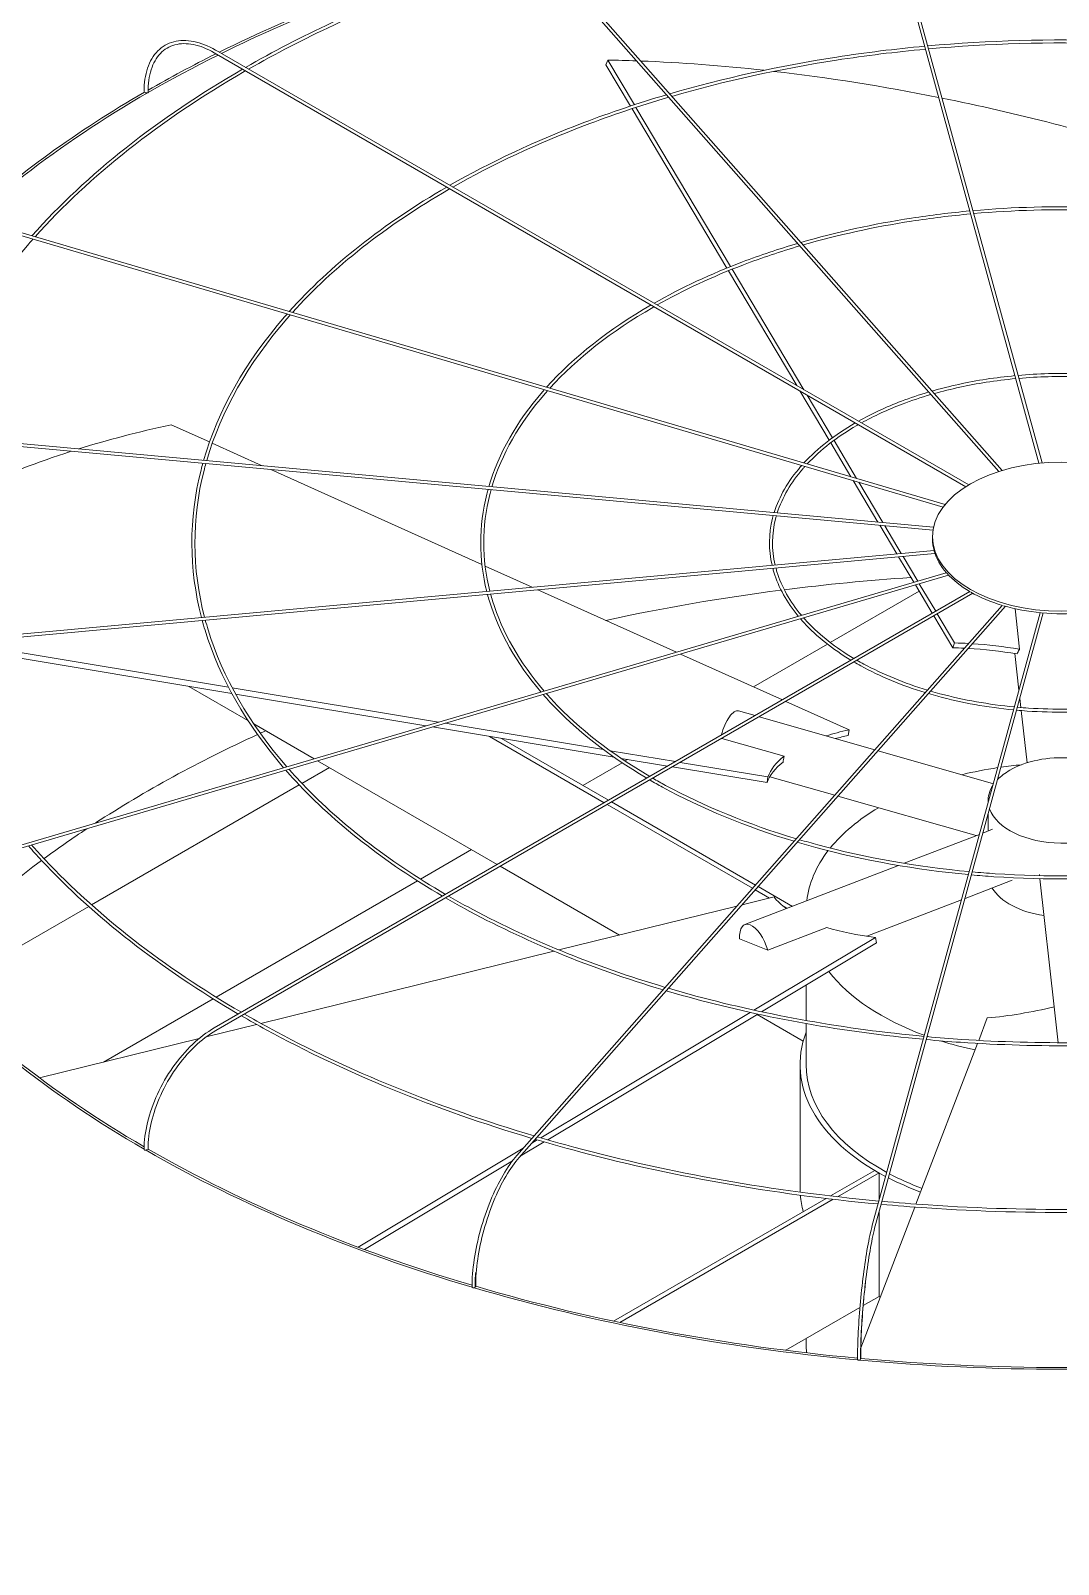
# Model space of a CAD drawing. Header units: millimetres. Extents: x -312439 to 477422, y -331570 to 212570.
# Drawn here: x 400466.3 to 400674.2, y 92101 to 92411.2 of the extents above; entities that cross this region are included whole.
import ezdxf

# ---------------------------------------------------------------- set-up
doc = ezdxf.new("R2010")
doc.units = ezdxf.units.MM

msp = doc.modelspace()

# ---------------------------------------------------------------- linework, layer by layer
at = {"color": 0, "linetype": 'Continuous', "lineweight": 0, "extrusion": (8.40036e-17, 0.816497, 0.57735)}
for p, q in [((400636.661, 92446.177), (400670.254, 92323.722)), ((400637.252, 92446.339), (400670.873, 92323.782)), ((400564.653, 92432.535), (400662.153, 92322.057)), ((400565.113, 92432.94), (400662.794, 92322.256)), ((400656.044, 92319.345), (400503.727, 92407.286)), ((400655.453, 92318.979), (400503.42, 92406.755)), ((400582.653, 92404.312), (400583.023, 92405.279)), ((400587.616, 92395.972), (400582.653, 92404.312)), ((400583.023, 92405.279), (400588.407, 92396.231)), ((400607.116, 92363.197), (400587.936, 92395.433)), ((400588.728, 92395.692), (400607.879, 92363.505)), ((400458.943, 92371.33), (400650.874, 92314.868)), ((400459.116, 92371.917), (400651.283, 92315.386)), ((400621.258, 92339.429), (400607.433, 92362.665)), ((400608.196, 92362.973), (400622.699, 92338.597)), ((400627.824, 92328.394), (400621.899, 92338.351)), ((400623.34, 92337.52), (400628.479, 92328.883)), ((400435.584, 92329.707), (400648.824, 92310.207)), ((400435.639, 92330.317), (400648.938, 92310.812)), ((400502.464, 92328.032), (400494.706, 92331.523)), ((400513.132, 92323.23), (400503.024, 92327.779)), ((400632.228, 92320.992), (400628.139, 92327.864)), ((400628.793, 92328.354), (400633.374, 92320.655)), ((400557.561, 92303.234), (400514.846, 92322.459)), ((400637.672, 92311.842), (400632.689, 92320.218)), ((400633.835, 92319.881), (400638.672, 92311.751)), ((400641.509, 92305.394), (400638.059, 92311.192)), ((400639.059, 92311.1), (400642.406, 92305.476)), ((400648.722, 92308.373), (400648.722, 92308.873)), ((400649.025, 92306.081), (400435.584, 92286.563)), ((400435.639, 92285.953), (400649.206, 92305.483)), ((400644.925, 92299.652), (400641.856, 92304.811)), ((400642.753, 92304.893), (400645.73, 92299.888)), ((400567.749, 92298.649), (400558.212, 92302.941)), ((400651.513, 92301.59), (400458.943, 92244.94)), ((400459.116, 92244.353), (400651.972, 92301.086)), ((400648.663, 92293.37), (400645.249, 92299.108)), ((400646.053, 92299.345), (400649.367, 92293.777)), ((400503.42, 92209.515), (400656.274, 92297.765)), ((400503.727, 92208.984), (400656.893, 92297.415)), ((400596.907, 92285.526), (400568.884, 92298.138)), ((400628.026, 92287.476), (400645.997, 92297.851)), ((400564.653, 92183.735), (400662.83, 92294.98)), ((400565.113, 92183.329), (400663.481, 92294.792)), ((400636.661, 92170.093), (400670.515, 92293.498)), ((400637.252, 92169.931), (400671.135, 92293.442)), ((400652.807, 92286.405), (400648.976, 92292.844)), ((400649.68, 92293.25), (400653.177, 92287.372)), ((400666.33, 92286.097), (400665.417, 92294.306)), ((400506.969, 92277.147), (400447.537, 92287.041)), ((400452.083, 92287.457), (400506.287, 92278.433)), ((400612.496, 92278.509), (400627.453, 92287.145)), ((400652.807, 92286.405), (400653.177, 92287.372)), ((400618.355, 92275.872), (400597.765, 92285.14)), ((400665.387, 92285.226), (400666.211, 92277.809)), ((400510.232, 92271.684), (400498.259, 92278.597)), ((400507.043, 92278.307), (400548.759, 92271.362)), ((400546.213, 92270.613), (400507.737, 92277.019)), ((400631.828, 92269.809), (400619.044, 92275.563)), ((400666.394, 92276.162), (400666.599, 92274.321)), ((400523.606, 92263.963), (400511.424, 92270.996)), ((400550.144, 92271.131), (400582.174, 92265.799)), ((400609.477, 92273.634), (400612.823, 92272.678)), ((400613.642, 92272.444), (400637.042, 92265.759)), ((400666.668, 92273.701), (400667.843, 92263.135)), ((400584.293, 92264.273), (400547.599, 92270.382)), ((400559.114, 92268.465), (400582.32, 92255.067)), ((400583.186, 92255.567), (400561.549, 92268.06)), ((400606.073, 92268.074), (400618.696, 92264.468)), ((400631.663, 92268.664), (400631.828, 92269.809)), ((400583.517, 92265.575), (400596.714, 92263.378)), ((400637.694, 92265.573), (400661.026, 92258.907)), ((400521.163, 92258.963), (400526.715, 92262.168)), ((400560.667, 92242.566), (400524.339, 92263.54)), ((400577.973, 92258.577), (400585.916, 92263.163)), ((400595.138, 92262.468), (400585.716, 92264.036)), ((400586.507, 92263.505), (400587.045, 92263.815)), ((400615.248, 92259.12), (400596.088, 92262.309)), ((400597.665, 92263.22), (400615.413, 92260.265)), ((400478.597, 92234.387), (400520.618, 92258.648)), ((400615.248, 92259.12), (400615.413, 92260.265)), ((400615.814, 92260.326), (400628.938, 92256.577)), ((400612.905, 92238.409), (400583.799, 92255.214)), ((400629.591, 92256.39), (400657.545, 92248.404)), ((400659.981, 92255.526), (400659.981, 92255.097)), ((400582.932, 92254.714), (400612.32, 92237.747)), ((400659.981, 92252.782), (400659.981, 92249.341)), ((400658.925, 92248.935), (400660.87, 92249.683)), ((400642.987, 92242.804), (400658.215, 92248.662)), ((400545.126, 92239.613), (400555.453, 92245.576)), ((400585.381, 92228.297), (400561.279, 92242.212)), ((400610.763, 92230.409), (400641.86, 92242.371)), ((400670.382, 92240.301), (400670.355, 92240.544)), ((400673.33, 92213.787), (400670.45, 92239.687)), ((400503.788, 92215.747), (400544.528, 92239.268)), ((400612.861, 92237.434), (400615.737, 92235.774)), ((400620.365, 92234.102), (400613.446, 92238.097)), ((400655.293, 92235.693), (400664.839, 92239.365)), ((400448.009, 92216.727), (400478.039, 92234.065)), ((400609.147, 92234.151), (400573.13, 92225.279)), ((400616.67, 92236.004), (400610.191, 92234.408)), ((400618.372, 92234.253), (400619.325, 92233.703)), ((400635.466, 92228.066), (400654.583, 92235.42)), ((400609.693, 92227.516), (400615.389, 92225.247)), ((400612.601, 92213.109), (400637.192, 92227.829)), ((400615.389, 92225.247), (400627.322, 92229.837)), ((400637.398, 92226.697), (400637.192, 92227.829)), ((400572.126, 92225.032), (400512.857, 92210.433)), ((400637.398, 92226.697), (400614.141, 92212.776)), ((400623.156, 92211.016), (400623.156, 92218.173)), ((400480.987, 92202.583), (400503.187, 92215.4)), ((400569.458, 92187.285), (400611.835, 92212.651)), ((400613.37, 92212.315), (400570.872, 92186.877)), ((400622.571, 92206.825), (400613.219, 92212.225)), ((400673.33, 92213.787), (400674.138, 92206.521)), ((400511.984, 92210.218), (400501.791, 92207.707)), ((400623.156, 92202.084), (400623.156, 92210.394)), ((400659.799, 92211.523), (400658.06, 92206.985)), ((400500.344, 92207.351), (400468.084, 92199.405)), ((400657.83, 92206.384), (400645.375, 92173.876)), ((400621.931, 92177.081), (400621.931, 92202.084)), ((400567.647, 92186.201), (400568.742, 92186.856)), ((400532.514, 92165.172), (400565.915, 92185.164)), ((400570.152, 92186.446), (400565.3, 92183.541)), ((400563.726, 92182.6), (400533.807, 92164.69)), ((400637.032, 92180.688), (400628.09, 92175.525)), ((400637.898, 92180.188), (400637.032, 92180.688)), ((400629.532, 92175.358), (400637.898, 92180.188)), ((400637.898, 92180.188), (400637.898, 92174.599)), ((400627.204, 92175.014), (400584.218, 92150.196)), ((400585.485, 92149.928), (400628.642, 92174.844)), ((400645.146, 92173.279), (400634.224, 92144.772)), ((400637.898, 92172.284), (400637.898, 92155.185)), ((400634.029, 92152.951), (400619.059, 92144.308)), ((400637.898, 92155.185), (400634.694, 92153.335)), ((400623.156, 92145.688), (400623.156, 92146.674)), ((400633.546, 92143.002), (400633.443, 92142.734))]:
    msp.add_line(p, q, dxfattribs=at)
at = {"color": 0, "linetype": 'Continuous', "lineweight": 0}
for centre, major_axis, ratio, start_param, end_param in [((400674.956, 92291.862), (-262.225, 0), 0.5773503, 5.1849758, 5.420347), ((400674.956, 92291.862), (-261.613, 0), 0.5773503, 5.183912, 5.4201653), ((400674.956, 92291.862), (-261.613, 0), 0.5773503, 5.4234857, 5.718128), ((400674.956, 92291.862), (-262.225, 0), 0.5773503, 5.4236595, 5.4949761), ((400675.327, 92250.146), (-236.033, 90.421), 0.5343599, 5.2814302, 5.3074736), ((400675.327, 92250.146), (-236.033, 90.421), 0.5343599, 5.1688261, 5.2776752), ((400675.327, 92250.146), (-236.033, 90.421), 0.5343599, 5.0198116, 5.1604272), ((400674.956, 92291.862), (-262.225, 0), 0.5773503, 5.4989549, 5.7196003), ((400489.535, 92398.915), (0.306, 0), 0.5773503, 3.1415927, 4.450555), ((400489.752, 92398.79), (0.306, 0.004), 0.5683066, 3.9193388, 5.4901351), ((400489.752, 92398.79), (0.306, 0.004), 0.5683066, 5.4901351, 6.2831853), ((400675.327, 92250.146), (-236.033, 90.421), 0.5343599, 4.8289255, 5.0170065), ((400675.121, 92250.324), (-250.189, 35.961), 0.3284711, 5.5638228, 5.6785471), ((400675.121, 92250.324), (-250.189, 35.961), 0.3284711, 5.6885713, 5.965771), ((400674.848, 92308.373), (-26.126, 0), 0.5773503, 0, 0.1535113), ((400674.848, 92308.373), (-26.126, 0), 0.5773503, 0.160648, 0.4676706), ((400674.956, 92150.622), (-261.613, 0), 0.5773503, 4.8296672, 4.9289778), ((400674.848, 92308.373), (-26.126, 0), 0.5773503, 0.4748072, 0.7818298), ((400674.956, 92150.622), (-261.613, 0), 0.5773503, 4.9315023, 5.0730373), ((400674.848, 92308.373), (-26.126, 0), 0.5773503, 0.7889665, 1.0959891), ((400674.848, 92308.373), (-26.126, 0), 0.5773503, 1.1031258, 1.4101484), ((400674.848, 92308.373), (-26.126, 0), 0.5773503, 1.417285, 1.7243076), ((400674.956, 92249.179), (-56.639, 21.698), 0.5343599, 5.2632147, 5.3074736), ((400675.327, 92250.146), (56.639, -21.698), 0.5343599, 2.113134, 2.1658809), ((400674.956, 92249.179), (-56.639, 21.698), 0.5343599, 5.0728277, 5.2488944), ((400675.327, 92250.146), (56.639, -21.698), 0.5343599, 1.92896, 2.0989228), ((400607.958, 92268.319), (1.518, 5.315), 0.3621096, 0, 1.5955332), ((400674.956, 92150.622), (-261.613, 0), 0.5773503, 5.3840325, 5.5566031), ((400674.956, 92150.622), (-261.613, 0), 0.5773503, 5.3759613, 5.381266), ((400675.121, 92250.324), (-60.036, 8.629), 0.3284711, 5.5638228, 5.6832782), ((400674.956, 92249.179), (-60.036, 8.629), 0.3284711, 5.5638228, 5.6281345), ((400675.121, 92250.324), (-60.036, 8.629), 0.3284711, 5.9787164, 6.2156373), ((400674.956, 92255.526), (-14.976, 0), 0.5773503, 3.6916997, 5.4977871), ((400674.956, 92249.179), (-60.036, 8.629), 0.3284711, 5.9809914, 6.2156373), ((400674.956, 92233.214), (-51.8, 0), 0.5773503, 4.9668384, 5.1151413), ((400674.956, 92255.526), (-14.976, 0), 0.5773503, 5.4977871, 5.7722245), ((400674.956, 92233.214), (-51.8, 0), 0.5773503, 4.8725497, 4.9536635), ((400674.956, 92255.526), (-14.976, 0), 0.5773503, 5.9253681, 6.3268432), ((400674.956, 92233.214), (-51.8, 0), 0.5773503, 5.5125312, 5.8454489), ((400674.956, 92255.526), (-14.976, 0), 0.5773503, 0.1968015, 2.9056449), ((400674.956, 92150.622), (-261.613, 0), 0.5773503, 5.5668053, 5.6187776), ((400674.956, 92150.622), (-261.613, 0), 0.5773503, 5.6218563, 5.7966666), ((400674.956, 92233.214), (-51.8, 0), 0.5773503, 5.864801, 6.2160224), ((400674.956, 92240.619), (-14.976, 0), 0.5773503, 0.3310244, 1.3226651), ((400674.751, 92250.31), (-59.674, -10.853), 0.3443205, 0.1772511, 0.3142745), ((400612.747, 92225.25), (-1.984, 5.159), 0.4527097, 4.5393785, 7.2340672), ((400674.751, 92250.31), (-59.674, -10.853), 0.3443205, 0.5921448, 0.8290657), ((400674.956, 92291.862), (-262.225, 0), 0.5773503, 0.4717795, 0.7837457), ((400674.956, 92291.862), (-261.613, 0), 0.5773503, 0.4715588, 0.781436), ((400674.956, 92233.214), (-51.8, 0), 0.5773503, 0.4237953, 1.0021877), ((400674.586, 92250.118), (-56.425, -22.248), 0.5660586, 1.0925617, 1.3294826), ((400674.956, 92202.084), (-53.025, 0), 0.5773503, 6.0678252, 7.1147249), ((400674.956, 92233.214), (-51.8, 0), 0.5773503, 1.0153625, 1.0203014), ((400674.956, 92233.214), (-51.8, 0), 0.5773503, 1.0757224, 1.2236785), ((400674.956, 92202.084), (51.8, 0), 0.5773503, 3.1415927, 3.9574848), ((400489.535, 92184.934), (0.306, 0), 0.5773503, 3.1415927, 6.0213513), ((400674.956, 92291.862), (-262.225, 0), 0.5773503, 0.7858257, 1.0981183), ((400489.752, 92185.059), (0.306, 0.004), 0.5862544, 5.4898935, 6.2831853), ((400674.956, 92291.862), (-261.613, 0), 0.5773503, 0.7858227, 1.096892), ((400674.956, 92202.084), (-53.025, 0), 0.5773503, 0.8456372, 1.0001122), ((400674.956, 92202.084), (51.8, 0), 0.5773503, 3.9720631, 4.1329788), ((400674.956, 92177.081), (53.025, 0), 0.5773503, 3.1415927, 3.1671433), ((400674.956, 92177.081), (53.025, 0), 0.5773503, 3.1875095, 3.2970925), ((400555.87, 92157.109), (-0.306, 0), 0.5773503, 0, 3.1415927), ((400674.956, 92291.862), (-262.225, 0), 0.5773503, 1.0998851, 1.4125333), ((400556.009, 92157.266), (-0.306, -0.003), 0.5885883, 2.6652649, 3.1415927), ((400674.956, 92291.862), (-261.613, 0), 0.5773503, 1.1000981, 1.4118355), ((400674.956, 92177.081), (53.025, 0), 0.5773503, 3.9385413, 3.9453811), ((400674.956, 92151.122), (262.225, 0), 0.5773503, 3.1415927, 5.4977871), ((400674.956, 92145.688), (51.8, 0), 0.5773503, 3.1415927, 3.2048035), ((400633.851, 92142.48), (-0.306, 0), 0.5773503, 0, 3.1415927), ((400674.956, 92291.862), (-262.225, 0), 0.5773503, 1.4139544, 1.727034), ((400633.899, 92142.655), (-0.306, -0.001), 0.5898153, 2.9827557, 3.1415927), ((400674.956, 92291.862), (-261.613, 0), 0.5773503, 1.41439, 1.726367)]:
    msp.add_ellipse(centre, major_axis=major_axis, ratio=ratio, start_param=start_param, end_param=end_param, dxfattribs=at)
msp.add_ellipse((400674.848, 92308.873), major_axis=(26.126, 0), ratio=0.5773503, dxfattribs=at)
for points, knots in [([(400568.379, 92428.313), (400560.706, 92426.053), (400553.248, 92423.548), (400533.016, 92415.86), (400520.839, 92410.152), (400509.762, 92403.801)], [5.96956861, 5.96956861, 5.96956861, 5.96956861, 6.07987049, 6.07987049, 6.27966483, 6.27966483, 6.27966483, 6.27966483]), ([(400568.827, 92427.806), (400561.054, 92425.524), (400553.502, 92422.991), (400533.352, 92415.329), (400521.325, 92409.701), (400510.376, 92403.447)], [5.96825255, 5.96825255, 5.96825255, 5.96825255, 6.08012371, 6.08012371, 6.27780239, 6.27780239, 6.27780239, 6.27780239]), ([(400489.229, 92398.915), (400489.229, 92400.641), (400489.465, 92402.236), (400490.399, 92405.015), (400491.097, 92406.199), (400492.896, 92408.019), (400493.994, 92408.655), (400496.462, 92409.306), (400497.829, 92409.323), (400500.694, 92408.754), (400502.193, 92408.166), (400503.7, 92407.301), (400503.713, 92407.293), (400503.727, 92407.286)], [0, 0, 0, 0, 0.3141593, 0.3141593, 0.6283185, 0.6283185, 0.9411039, 0.9411039, 1.2538555, 1.2538555, 1.5680148, 1.5680148, 1.5707963, 1.5707963, 1.5707963, 1.5707963]), ([(400503.42, 92406.755), (400501.983, 92407.585), (400500.551, 92408.146), (400497.852, 92408.681), (400496.585, 92408.656), (400494.334, 92408.042), (400493.347, 92407.455), (400491.724, 92405.761), (400491.089, 92404.653), (400490.244, 92402.005), (400490.035, 92400.468), (400490.058, 92398.794)], [4.712389, 4.712389, 4.712389, 4.712389, 5.029657, 5.029657, 5.3469251, 5.3469251, 5.6641931, 5.6641931, 5.9814611, 5.9814611, 6.2987292, 6.2987292, 6.2987292, 6.2987292]), ([(400647.114, 92408.075), (400641.129, 92407.523), (400635.193, 92406.792), (400617.677, 92404.082), (400606.338, 92401.582), (400595.561, 92398.439)], [5.65618024, 5.65618024, 5.65618024, 5.65618024, 5.75959703, 5.75959703, 5.96555925, 5.96555925, 5.96555925, 5.96555925]), ([(400647.279, 92407.475), (400641.223, 92406.918), (400635.218, 92406.179), (400617.808, 92403.477), (400606.635, 92401.017), (400596.009, 92397.931)], [5.6555551, 5.6555551, 5.6555551, 5.6555551, 5.760393, 5.760393, 5.9637948, 5.9637948, 5.9637948, 5.9637948]), ([(400701.962, 92408.131), (400696.379, 92408.634), (400690.753, 92408.982), (400672.635, 92409.593), (400660.082, 92409.244), (400647.734, 92408.131)], [5.34296141, 5.34296141, 5.34296141, 5.34296141, 5.43938168, 5.43938168, 5.65261288, 5.65261288, 5.65261288, 5.65261288]), ([(400701.798, 92407.531), (400696.191, 92408.034), (400690.541, 92408.38), (400672.533, 92408.975), (400660.115, 92408.627), (400647.898, 92407.531)], [5.34359392, 5.34359392, 5.34359392, 5.34359392, 5.44060854, 5.44060854, 5.65198037, 5.65198037, 5.65198037, 5.65198037]), ([(400594.912, 92398.249), (400589.162, 92396.554), (400583.573, 92394.677), (400568.452, 92388.931), (400559.361, 92384.676), (400551.085, 92379.943)], [5.96969757, 5.96969757, 5.96969757, 5.96969757, 6.07982614, 6.07982614, 6.27841616, 6.27841616, 6.27841616, 6.27841616]), ([(400595.36, 92397.742), (400589.509, 92396.025), (400583.826, 92394.119), (400568.787, 92388.401), (400559.848, 92384.225), (400551.7, 92379.588)], [5.96794353, 5.96794353, 5.96794353, 5.96794353, 6.08016355, 6.08016355, 6.27592849, 6.27592849, 6.27592849, 6.27592849]), ([(400656.254, 92374.758), (400652.291, 92374.391), (400648.36, 92373.906), (400636.754, 92372.112), (400629.236, 92370.459), (400622.086, 92368.383)], [5.65683386, 5.65683386, 5.65683386, 5.65683386, 5.75939254, 5.75939254, 5.96383461, 5.96383461, 5.96383461, 5.96383461]), ([(400656.418, 92374.158), (400652.385, 92373.787), (400648.385, 92373.293), (400636.885, 92371.507), (400629.533, 92369.894), (400622.534, 92367.875)], [5.65589869, 5.65589869, 5.65589869, 5.65589869, 5.76058509, 5.76058509, 5.96118261, 5.96118261, 5.96118261, 5.96118261]), ([(400692.823, 92374.814), (400689.149, 92375.143), (400685.449, 92375.37), (400673.439, 92375.778), (400665.089, 92375.549), (400656.874, 92374.814)], [5.34408303, 5.34408303, 5.34408303, 5.34408303, 5.43906993, 5.43906993, 5.65149126, 5.65149126, 5.65149126, 5.65149126]), ([(400692.658, 92374.214), (400688.961, 92374.543), (400685.237, 92374.769), (400673.336, 92375.16), (400665.122, 92374.932), (400657.038, 92374.214)], [5.34503474, 5.34503474, 5.34503474, 5.34503474, 5.44090812, 5.44090812, 5.65053954, 5.65053954, 5.65053954, 5.65053954]), ([(400466.733, 92369.038), (400466.46, 92368.731), (400466.189, 92368.422), (400455.358, 92355.976), (400448.004, 92342.921), (400444.182, 92329.535)], [0.31209175, 0.31209175, 0.31209175, 0.31209175, 0.31977769, 0.31977769, 0.62202139, 0.62202139, 0.62202139, 0.62202139]), ([(400621.437, 92368.193), (400617.612, 92367.065), (400613.894, 92365.816), (400603.884, 92362.013), (400597.877, 92359.208), (400592.399, 92356.09)], [5.97003164, 5.97003164, 5.97003164, 5.97003164, 6.07973571, 6.07973571, 6.27604568, 6.27604568, 6.27604568, 6.27604568]), ([(400621.884, 92367.686), (400617.96, 92366.536), (400614.148, 92365.259), (400604.22, 92361.483), (400598.364, 92358.757), (400593.014, 92355.735)], [5.96740299, 5.96740299, 5.96740299, 5.96740299, 6.08024114, 6.08024114, 6.27230164, 6.27230164, 6.27230164, 6.27230164]), ([(400518.15, 92353.912), (400517.973, 92353.713), (400517.798, 92353.513), (400509.704, 92344.201), (400504.168, 92334.389), (400501.272, 92324.315)], [0.31368489, 0.31368489, 0.31368489, 0.31368489, 0.32029533, 0.32029533, 0.62093354, 0.62093354, 0.62093354, 0.62093354]), ([(400518.799, 92353.722), (400518.575, 92353.47), (400518.353, 92353.217), (400510.267, 92343.928), (400504.776, 92334.216), (400501.893, 92324.258)], [0.31130083, 0.31130083, 0.31130083, 0.31130083, 0.31970361, 0.31970361, 0.61980435, 0.61980435, 0.61980435, 0.61980435]), ([(400683.683, 92341.497), (400681.92, 92341.651), (400680.145, 92341.759), (400674.243, 92341.963), (400670.096, 92341.854), (400666.013, 92341.497)], [5.34742678, 5.34742678, 5.34742678, 5.34742678, 5.43812478, 5.43812478, 5.64814751, 5.64814751, 5.64814751, 5.64814751]), ([(400665.394, 92341.441), (400663.453, 92341.259), (400661.529, 92341.021), (400655.831, 92340.142), (400652.134, 92339.337), (400648.612, 92338.327)], [5.65878241, 5.65878241, 5.65878241, 5.65878241, 5.75876753, 5.75876753, 5.95869527, 5.95869527, 5.95869527, 5.95869527]), ([(400665.558, 92340.841), (400663.548, 92340.655), (400661.554, 92340.408), (400655.962, 92339.537), (400652.431, 92338.771), (400649.061, 92337.818)], [5.65692719, 5.65692719, 5.65692719, 5.65692719, 5.76114351, 5.76114351, 5.95335964, 5.95335964, 5.95335964, 5.95335964]), ([(400683.518, 92340.897), (400681.732, 92341.051), (400679.933, 92341.157), (400674.141, 92341.345), (400670.129, 92341.238), (400666.178, 92340.897)], [5.34934775, 5.34934775, 5.34934775, 5.34934775, 5.44178794, 5.44178794, 5.64622654, 5.64622654, 5.64622654, 5.64622654]), ([(400570.207, 92338.598), (400570.082, 92338.457), (400569.959, 92338.316), (400564.61, 92332.16), (400560.936, 92325.688), (400558.981, 92319.038)], [0.31344956, 0.31344956, 0.31344956, 0.31344956, 0.32044212, 0.32044212, 0.61727915, 0.61727915, 0.61727915, 0.61727915]), ([(400570.857, 92338.407), (400570.684, 92338.214), (400570.513, 92338.02), (400565.174, 92331.888), (400561.544, 92325.515), (400559.603, 92318.981)], [0.30986952, 0.30986952, 0.30986952, 0.30986952, 0.31955549, 0.31955549, 0.6155298, 0.6155298, 0.6155298, 0.6155298]), ([(400647.962, 92338.138), (400646.063, 92337.576), (400644.217, 92336.955), (400639.316, 92335.095), (400636.393, 92333.74), (400633.714, 92332.237)], [5.97102709, 5.97102709, 5.97102709, 5.97102709, 6.0794509, 6.0794509, 6.26898955, 6.26898955, 6.26898955, 6.26898955]), ([(400648.409, 92337.631), (400646.411, 92337.047), (400644.471, 92336.398), (400639.652, 92334.565), (400636.881, 92333.289), (400634.332, 92331.88)], [5.96578422, 5.96578422, 5.96578422, 5.96578422, 6.08045705, 6.08045705, 6.26142742, 6.26142742, 6.26142742, 6.26142742]), ([(400501.103, 92323.715), (400500.978, 92323.264), (400500.858, 92322.812), (400498.246, 92312.487), (400498.278, 92302.397), (400500.837, 92292.53)], [0.62689443, 0.62689443, 0.62689443, 0.62689443, 0.64035432, 0.64035432, 0.93404611, 0.93404611, 0.93404611, 0.93404611]), ([(400501.723, 92323.659), (400501.595, 92323.2), (400501.473, 92322.74), (400498.856, 92312.45), (400498.89, 92302.412), (400501.455, 92292.587)], [0.62582334, 0.62582334, 0.62582334, 0.62582334, 0.63964072, 0.63964072, 0.93502054, 0.93502054, 0.93502054, 0.93502054]), ([(400622.265, 92323.284), (400622.192, 92323.202), (400622.119, 92323.119), (400619.516, 92320.119), (400617.705, 92316.986), (400616.694, 92313.76)], [0.31275087, 0.31275087, 0.31275087, 0.31275087, 0.32087906, 0.32087906, 0.60646372, 0.60646372, 0.60646372, 0.60646372]), ([(400622.915, 92323.093), (400622.794, 92322.958), (400622.674, 92322.823), (400620.081, 92319.849), (400618.314, 92316.813), (400617.319, 92313.703)], [0.30556743, 0.30556743, 0.30556743, 0.30556743, 0.31911145, 0.31911145, 0.60263629, 0.60263629, 0.60263629, 0.60263629]), ([(400558.81, 92318.438), (400558.72, 92318.117), (400558.635, 92317.795), (400556.909, 92310.965), (400556.907, 92304.315), (400558.546, 92297.807)], [0.62618978, 0.62618978, 0.62618978, 0.62618978, 0.64052907, 0.64052907, 0.92987427, 0.92987427, 0.92987427, 0.92987427]), ([(400559.43, 92318.382), (400559.337, 92318.053), (400559.249, 92317.723), (400557.519, 92310.928), (400557.519, 92304.329), (400559.164, 92297.864)], [0.62457061, 0.62457061, 0.62457061, 0.62457061, 0.6394598, 0.6394598, 0.93127617, 0.93127617, 0.93127617, 0.93127617]), ([(400616.516, 92313.162), (400616.462, 92312.97), (400616.411, 92312.777), (400615.571, 92309.443), (400615.537, 92306.233), (400616.262, 92303.085)], [0.62410482, 0.62410482, 0.62410482, 0.62410482, 0.64104385, 0.64104385, 0.91753144, 0.91753144, 0.91753144, 0.91753144]), ([(400617.137, 92313.105), (400617.079, 92312.905), (400617.025, 92312.706), (400616.182, 92309.406), (400616.149, 92306.247), (400616.878, 92303.141)], [0.62079185, 0.62079185, 0.62079185, 0.62079185, 0.63891194, 0.63891194, 0.91997787, 0.91997787, 0.91997787, 0.91997787]), ([(400616.41, 92302.484), (400616.479, 92302.219), (400616.553, 92301.956), (400617.568, 92298.604), (400619.236, 92295.596), (400621.569, 92292.781)], [0.93516687, 0.93516687, 0.93516687, 0.93516687, 0.95843835, 0.95843835, 1.2316048, 1.2316048, 1.2316048, 1.2316048]), ([(400617.028, 92302.54), (400617.097, 92302.282), (400617.171, 92302.024), (400618.187, 92298.728), (400619.859, 92295.758), (400622.21, 92292.969)], [0.93813971, 0.93813971, 0.93813971, 0.93813971, 0.96156851, 0.96156851, 1.23828559, 1.23828559, 1.23828559, 1.23828559]), ([(400558.703, 92297.207), (400558.825, 92296.748), (400558.956, 92296.29), (400561.034, 92289.459), (400564.553, 92283.253), (400569.503, 92277.464)], [0.93878416, 0.93878416, 0.93878416, 0.93878416, 0.9592157, 0.9592157, 1.24402203, 1.24402203, 1.24402203, 1.24402203]), ([(400559.322, 92297.263), (400559.444, 92296.81), (400559.575, 92296.358), (400561.654, 92289.584), (400565.177, 92283.416), (400570.148, 92277.654)], [0.94031776, 0.94031776, 0.94031776, 0.94031776, 0.96078603, 0.96078603, 1.24747633, 1.24747633, 1.24747633, 1.24747633]), ([(400622.648, 92292.46), (400622.901, 92292.173), (400623.161, 92291.887), (400625.959, 92288.92), (400629.133, 92286.431), (400632.834, 92284.232)], [1.2552022, 1.2552022, 1.2552022, 1.2552022, 1.28394226, 1.28394226, 1.55644282, 1.55644282, 1.55644282, 1.55644282]), ([(400500.996, 92291.93), (400501.172, 92291.276), (400501.36, 92290.624), (400504.5, 92280.314), (400509.871, 92270.911), (400517.443, 92262.15)], [0.94000678, 0.94000678, 0.94000678, 0.94000678, 0.95947637, 0.95947637, 1.24820492, 1.24820492, 1.24820492, 1.24820492]), ([(400501.615, 92291.986), (400501.791, 92291.339), (400501.978, 92290.692), (400505.12, 92280.44), (400510.496, 92271.074), (400518.089, 92262.339)], [0.94103976, 0.94103976, 0.94103976, 0.94103976, 0.9605244, 0.9605244, 1.25053309, 1.25053309, 1.25053309, 1.25053309]), ([(400622.002, 92292.27), (400622.248, 92291.985), (400622.501, 92291.702), (400625.307, 92288.67), (400628.502, 92286.126), (400632.227, 92283.881)], [1.24820371, 1.24820371, 1.24820371, 1.24820371, 1.27608724, 1.27608724, 1.54927756, 1.54927756, 1.54927756, 1.54927756]), ([(400632.831, 92283.523), (400633.28, 92283.26), (400633.736, 92283.001), (400638.1, 92280.607), (400642.505, 92278.779), (400647.252, 92277.329)], [1.5639266, 1.5639266, 1.5639266, 1.5639266, 1.59638594, 1.59638594, 1.86940636, 1.86940636, 1.86940636, 1.86940636]), ([(400633.442, 92283.876), (400633.888, 92283.618), (400634.341, 92283.365), (400638.657, 92281.032), (400643.009, 92279.249), (400647.698, 92277.833)], [1.5712561, 1.5712561, 1.5712561, 1.5712561, 1.60358263, 1.60358263, 1.87454698, 1.87454698, 1.87454698, 1.87454698]), ([(400665.83, 92285.152), (400665.935, 92285.426), (400666.075, 92285.704), (400666.275, 92286.016), (400666.302, 92286.057), (400666.33, 92286.097)], [0, 0, 0, 0, 1.7008868, 1.7008868, 1.9577529, 1.9577529, 1.9577529, 1.9577529]), ([(400569.943, 92276.955), (400570.396, 92276.436), (400570.861, 92275.921), (400576.571, 92269.779), (400583.182, 92264.585), (400590.909, 92260.026)], [1.2523872, 1.2523872, 1.2523872, 1.2523872, 1.27803342, 1.27803342, 1.55997281, 1.55997281, 1.55997281, 1.55997281]), ([(400570.591, 92277.146), (400571.05, 92276.624), (400571.521, 92276.106), (400577.224, 92270.03), (400583.814, 92264.891), (400591.519, 92260.378)], [1.2559207, 1.2559207, 1.2559207, 1.2559207, 1.28197401, 1.28197401, 1.56361702, 1.56361702, 1.56361702, 1.56361702]), ([(400647.898, 92277.134), (400648.52, 92276.95), (400649.147, 92276.772), (400654.646, 92275.282), (400659.823, 92274.35), (400665.122, 92273.838)], [1.88173801, 1.88173801, 1.88173801, 1.88173801, 1.91726722, 1.91726722, 2.19052772, 2.19052772, 2.19052772, 2.19052772]), ([(400648.345, 92277.641), (400648.967, 92277.459), (400649.595, 92277.283), (400655.007, 92275.837), (400660.088, 92274.934), (400665.286, 92274.438)], [1.88697171, 1.88697171, 1.88697171, 1.88697171, 1.922693, 1.922693, 2.19235404, 2.19235404, 2.19235404, 2.19235404]), ([(400665.741, 92273.78), (400666.457, 92273.716), (400667.175, 92273.659), (400673.228, 92273.244), (400678.648, 92273.301), (400683.955, 92273.78)], [2.20116261, 2.20116261, 2.20116261, 2.20116261, 2.23802396, 2.23802396, 2.51122637, 2.51122637, 2.51122637, 2.51122637]), ([(400665.906, 92274.38), (400666.657, 92274.314), (400667.41, 92274.255), (400673.355, 92273.861), (400678.627, 92273.92), (400683.79, 92274.38)], [2.2030547, 2.2030547, 2.2030547, 2.2030547, 2.24193573, 2.24193573, 2.50933428, 2.50933428, 2.50933428, 2.50933428]), ([(400618.696, 92264.468), (400618.684, 92264.415), (400618.673, 92264.361), (400618.591, 92263.955), (400618.531, 92263.611), (400618.484, 92263.286)], [52.4705624, 52.4705624, 52.4705624, 52.4705624, 52.7274285, 52.7274285, 54.4283153, 54.4283153, 54.4283153, 54.4283153]), ([(400517.885, 92261.641), (400518.545, 92260.888), (400519.221, 92260.14), (400527.835, 92250.889), (400537.863, 92243.045), (400549.594, 92236.173)], [1.25379638, 1.25379638, 1.25379638, 1.25379638, 1.27868669, 1.27868669, 1.5635663, 1.5635663, 1.5635663, 1.5635663]), ([(400518.533, 92261.832), (400519.199, 92261.076), (400519.881, 92260.326), (400528.488, 92251.141), (400538.496, 92243.35), (400550.205, 92236.526)], [1.25615972, 1.25615972, 1.25615972, 1.25615972, 1.28131662, 1.28131662, 1.56600951, 1.56600951, 1.56600951, 1.56600951]), ([(400591.517, 92259.67), (400592.369, 92259.175), (400593.234, 92258.687), (400602.048, 92253.87), (400611.035, 92250.178), (400620.726, 92247.271)], [1.56734097, 1.56734097, 1.56734097, 1.56734097, 1.5981909, 1.5981909, 1.87714164, 1.87714164, 1.87714164, 1.87714164]), ([(400592.129, 92260.023), (400592.977, 92259.534), (400593.838, 92259.052), (400602.605, 92254.295), (400611.54, 92250.648), (400621.172, 92247.777)], [1.57102631, 1.57102631, 1.57102631, 1.57102631, 1.60180119, 1.60180119, 1.87974458, 1.87974458, 1.87974458, 1.87974458]), ([(400465.835, 92246.329), (400466.699, 92245.345), (400467.584, 92244.367), (400479.102, 92232.008), (400492.551, 92221.511), (400508.29, 92212.326)], [1.25457919, 1.25457919, 1.25457919, 1.25457919, 1.27901417, 1.27901417, 1.56542833, 1.56542833, 1.56542833, 1.56542833]), ([(400466.483, 92246.52), (400467.353, 92245.534), (400468.244, 92244.553), (400479.755, 92232.26), (400493.184, 92221.817), (400508.901, 92212.679)], [1.25635494, 1.25635494, 1.25635494, 1.25635494, 1.28098769, 1.28098769, 1.56726607, 1.56726607, 1.56726607, 1.56726607]), ([(400621.373, 92247.079), (400622.603, 92246.716), (400623.844, 92246.365), (400634.888, 92243.382), (400645.314, 92241.523), (400655.982, 92240.521)], [1.88333864, 1.88333864, 1.88333864, 1.88333864, 1.91863403, 1.91863403, 2.19480098, 2.19480098, 2.19480098, 2.19480098]), ([(400621.82, 92247.586), (400623.051, 92247.225), (400624.292, 92246.876), (400635.25, 92243.937), (400645.579, 92242.108), (400656.146, 92241.12)], [1.88596498, 1.88596498, 1.88596498, 1.88596498, 1.92135596, 1.92135596, 2.19572889, 2.19572889, 2.19572889, 2.19572889]), ([(400656.601, 92240.463), (400658.104, 92240.327), (400659.611, 92240.207), (400671.742, 92239.383), (400682.532, 92239.504), (400693.095, 92240.463)], [2.20014358, 2.20014358, 2.20014358, 2.20014358, 2.23901367, 2.23901367, 2.5122454, 2.5122454, 2.5122454, 2.5122454]), ([(400656.766, 92241.064), (400658.303, 92240.925), (400659.846, 92240.804), (400671.869, 92240), (400682.51, 92240.123), (400692.93, 92241.064)], [2.20108803, 2.20108803, 2.20108803, 2.20108803, 2.24097619, 2.24097619, 2.51130095, 2.51130095, 2.51130095, 2.51130095]), ([(400550.204, 92235.818), (400551.458, 92235.09), (400552.731, 92234.374), (400565.996, 92227.133), (400579.565, 92221.576), (400594.201, 92217.215)], [1.56848817, 1.56848817, 1.56848817, 1.56848817, 1.5987935, 1.5987935, 1.87973748, 1.87973748, 1.87973748, 1.87973748]), ([(400550.816, 92236.171), (400552.066, 92235.45), (400553.335, 92234.739), (400566.553, 92227.558), (400580.07, 92222.047), (400594.647, 92217.721)], [1.57094967, 1.57094967, 1.57094967, 1.57094967, 1.60120298, 1.60120298, 1.88148008, 1.88148008, 1.88148008, 1.88148008]), ([(400594.848, 92217.023), (400596.687, 92216.481), (400598.541, 92215.958), (400615.131, 92211.482), (400630.806, 92208.697), (400646.842, 92207.204)], [1.8838758, 1.8838758, 1.8838758, 1.8838758, 1.91908947, 1.91908947, 2.1962344, 2.1962344, 2.1962344, 2.1962344]), ([(400595.296, 92217.53), (400597.134, 92216.99), (400598.989, 92216.469), (400615.493, 92212.038), (400631.071, 92209.282), (400647.007, 92207.804)], [1.88562881, 1.88562881, 1.88562881, 1.88562881, 1.92090607, 1.92090607, 2.19685631, 2.19685631, 2.19685631, 2.19685631]), ([(400508.9, 92211.971), (400510.553, 92211.014), (400512.231, 92210.07), (400529.946, 92200.406), (400548.1, 92192.985), (400567.684, 92187.169)], [1.56912341, 1.56912341, 1.56912341, 1.56912341, 1.59909496, 1.59909496, 1.88107719, 1.88107719, 1.88107719, 1.88107719]), ([(400509.512, 92212.325), (400511.162, 92211.373), (400512.836, 92210.435), (400530.503, 92200.831), (400548.606, 92193.455), (400568.131, 92187.675)], [1.57097144, 1.57097144, 1.57097144, 1.57097144, 1.60090305, 1.60090305, 1.88238695, 1.88238695, 1.88238695, 1.88238695]), ([(400489.229, 92184.934), (400489.229, 92186.66), (400489.465, 92188.515), (400490.384, 92192.31), (400491.066, 92194.249), (400492.81, 92198.028), (400493.872, 92199.866), (400496.272, 92203.266), (400497.611, 92204.827), (400500.438, 92207.52), (400501.926, 92208.652), (400503.42, 92209.515)], [0, 0, 0, 0, 0.3141593, 0.3141593, 0.6283185, 0.6283185, 0.9424778, 0.9424778, 1.2566371, 1.2566371, 1.5707963, 1.5707963, 1.5707963, 1.5707963]), ([(400503.727, 92208.984), (400502.289, 92208.154), (400500.846, 92207.055), (400498.099, 92204.428), (400496.796, 92202.9), (400494.463, 92199.571), (400493.434, 92197.769), (400491.753, 92194.075), (400491.102, 92192.182), (400490.243, 92188.499), (400490.035, 92186.71), (400490.058, 92185.063)], [4.712389, 4.712389, 4.712389, 4.712389, 5.029657, 5.029657, 5.3469251, 5.3469251, 5.6641931, 5.6641931, 5.9814611, 5.9814611, 6.2987292, 6.2987292, 6.2987292, 6.2987292]), ([(400647.461, 92207.147), (400649.751, 92206.938), (400652.047, 92206.756), (400670.255, 92205.522), (400686.415, 92205.707), (400702.235, 92207.147)], [2.19980176, 2.19980176, 2.19980176, 2.19980176, 2.23934285, 2.23934285, 2.51258722, 2.51258722, 2.51258722, 2.51258722]), ([(400647.626, 92207.747), (400649.95, 92207.536), (400652.282, 92207.352), (400670.382, 92206.139), (400686.393, 92206.325), (400702.07, 92207.747)], [2.20043103, 2.20043103, 2.20043103, 2.20043103, 2.24065263, 2.24065263, 2.51195795, 2.51195795, 2.51195795, 2.51195795]), ([(400568.332, 92186.977), (400570.775, 92186.257), (400573.241, 92185.561), (400595.374, 92179.594), (400616.299, 92175.883), (400637.705, 92173.898)], [1.88418355, 1.88418355, 1.88418355, 1.88418355, 1.91931715, 1.91931715, 2.19696607, 2.19696607, 2.19696607, 2.19696607]), ([(400568.779, 92187.484), (400571.223, 92186.766), (400573.689, 92186.072), (400595.736, 92180.15), (400616.564, 92176.467), (400637.87, 92174.498)], [1.88549918, 1.88549918, 1.88549918, 1.88549918, 1.92068034, 1.92068034, 2.19743376, 2.19743376, 2.19743376, 2.19743376]), ([(400555.564, 92157.109), (400555.564, 92158.824), (400555.714, 92160.705), (400556.302, 92164.621), (400556.738, 92166.656), (400557.854, 92170.683), (400558.533, 92172.675), (400560.07, 92176.424), (400560.927, 92178.181), (400562.739, 92181.292), (400563.693, 92182.646), (400564.653, 92183.735)], [4.712389, 4.712389, 4.712389, 4.712389, 5.0265482, 5.0265482, 5.3407075, 5.3407075, 5.6548668, 5.6548668, 5.969026, 5.969026, 6.2831853, 6.2831853, 6.2831853, 6.2831853]), ([(400565.113, 92183.329), (400564.199, 92182.294), (400563.278, 92180.989), (400561.517, 92177.963), (400560.677, 92176.239), (400559.172, 92172.553), (400558.508, 92170.592), (400557.42, 92166.632), (400556.998, 92164.633), (400556.44, 92160.801), (400556.303, 92158.968), (400556.315, 92157.298), (400556.315, 92157.283), (400556.315, 92157.269)], [0, 0, 0, 0, 0.3146448, 0.3146448, 0.6317673, 0.6317673, 0.9490354, 0.9490354, 1.2663034, 1.2663034, 1.5835715, 1.5835715, 1.5863402, 1.5863402, 1.5863402, 1.5863402]), ([(400638.489, 92174.441), (400641.599, 92174.159), (400644.718, 92173.912), (400668.893, 92172.29), (400690.275, 92172.539), (400711.207, 92174.441)], [2.20011555, 2.20011555, 2.20011555, 2.20011555, 2.24049017, 2.24049017, 2.51227343, 2.51227343, 2.51227343, 2.51227343]), ([(400638.325, 92173.841), (400641.399, 92173.561), (400644.484, 92173.316), (400668.766, 92171.673), (400690.296, 92171.92), (400711.371, 92173.841)], [2.19964371, 2.19964371, 2.19964371, 2.19964371, 2.23950729, 2.23950729, 2.51274527, 2.51274527, 2.51274527, 2.51274527]), ([(400633.545, 92142.48), (400633.545, 92144.184), (400633.596, 92146.074), (400633.798, 92150.044), (400633.948, 92152.124), (400634.331, 92156.273), (400634.564, 92158.341), (400635.091, 92162.264), (400635.385, 92164.118), (400636.006, 92167.434), (400636.333, 92168.896), (400636.661, 92170.093)], [4.712389, 4.712389, 4.712389, 4.712389, 5.0265482, 5.0265482, 5.3407075, 5.3407075, 5.6548668, 5.6548668, 5.969026, 5.969026, 6.2831853, 6.2831853, 6.2831853, 6.2831853]), ([(400637.252, 92169.931), (400636.934, 92168.77), (400636.614, 92167.34), (400636.003, 92164.074), (400635.712, 92162.237), (400635.192, 92158.348), (400634.962, 92156.297), (400634.587, 92152.188), (400634.441, 92150.129), (400634.248, 92146.212), (400634.201, 92144.353), (400634.205, 92142.677), (400634.205, 92142.666), (400634.205, 92142.656)], [0, 0, 0, 0, 0.3152669, 0.3152669, 0.6325349, 0.6325349, 0.949803, 0.949803, 1.267071, 1.267071, 1.584339, 1.584339, 1.5863402, 1.5863402, 1.5863402, 1.5863402]), ([(400634.157, 92142.48), (400634.157, 92144.172), (400634.208, 92146.052), (400634.409, 92150.004), (400634.558, 92152.076), (400634.874, 92155.491), (400635.016, 92156.838), (400635.173, 92158.153)], [4.71238898, 4.71238898, 4.71238898, 4.71238898, 5.02654825, 5.02654825, 5.34070751, 5.34070751, 5.54584713, 5.54584713, 5.54584713, 5.54584713])]:
    msp.add_open_spline(points, degree=3, knots=knots, dxfattribs=at)
for points in [[(400509.148, 92403.448), (400492.051, 92393.574), (400477.619, 92382.158), (400466.533, 92369.735)], [(400509.483, 92402.934), (400492.521, 92393.141), (400478.198, 92381.833), (400467.184, 92369.544)], [(400509.761, 92403.094), (400509.668, 92403.041), (400509.576, 92402.988), (400509.483, 92402.934)], [(400550.471, 92379.59), (400537.701, 92372.215), (400526.908, 92363.693), (400518.6, 92354.418)], [(400551.084, 92379.236), (400550.988, 92379.181), (400550.892, 92379.126), (400550.797, 92379.071)], [(400550.797, 92379.071), (400538.165, 92371.778), (400527.486, 92363.365), (400519.251, 92354.227)], [(400591.785, 92355.738), (400583.34, 92350.86), (400576.188, 92345.231), (400570.659, 92339.104)], [(400592.11, 92355.219), (400583.804, 92350.424), (400576.767, 92344.904), (400571.311, 92338.912)], [(400592.398, 92355.384), (400592.301, 92355.329), (400592.206, 92355.274), (400592.11, 92355.219)], [(400633.098, 92331.886), (400628.979, 92329.506), (400625.469, 92326.769), (400622.721, 92323.789)], [(400633.423, 92331.366), (400629.445, 92329.069), (400626.05, 92326.442), (400623.378, 92323.595)], [(400633.711, 92331.532), (400633.615, 92331.477), (400633.519, 92331.422), (400633.423, 92331.366)], [(400556.176, 92157.109), (400556.176, 92158.049), (400556.222, 92159.043), (400556.314, 92160.076)]]:
    msp.add_open_spline(points, degree=3, dxfattribs=at)

doc.saveas('drawing.dxf')
